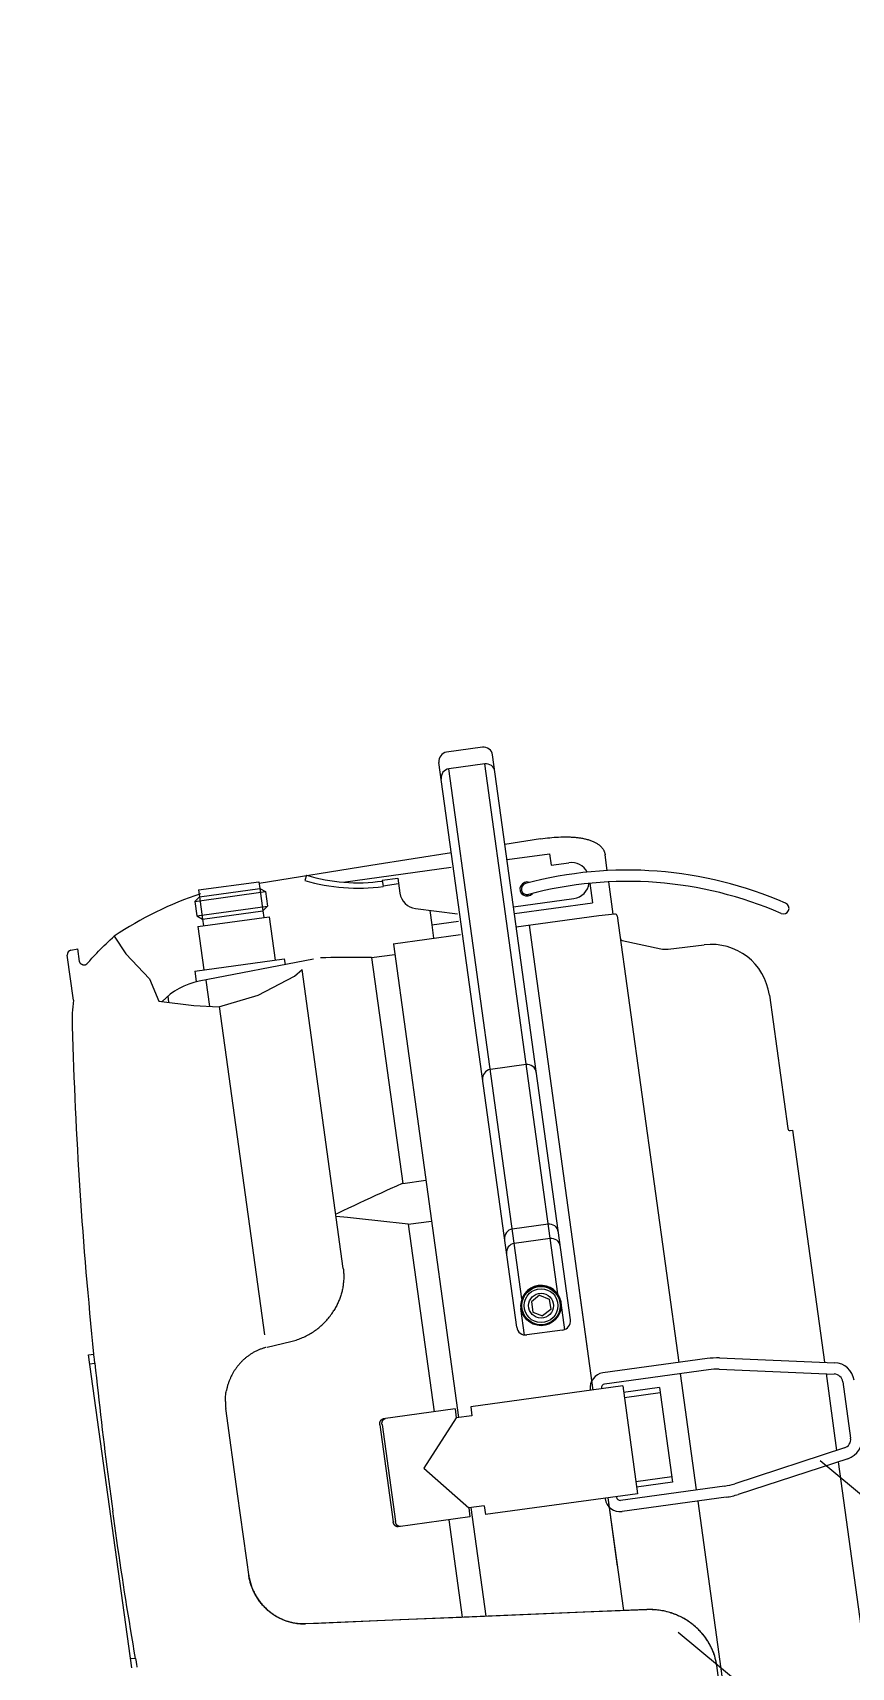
# Model space of a CAD drawing. Header units: millimetres. Extents: x -139278 to 641613, y -260926 to 217780.
# Drawn here: x 142375.7 to 142559.5, y -77442.6 to -77075.6 of the extents above; entities that cross this region are included whole.
import ezdxf

# ---------------------------------------------------------------- set-up
doc = ezdxf.new("R2010")
doc.units = ezdxf.units.MM

msp = doc.modelspace()

# ---------------------------------------------------------------- linework, layer by layer
for p, q in [((142476.687, -77236.003), (142468.655, -77237.109)), ((142496.434, -77364.557), (142478.972, -77237.735)), ((142484.385, -77366.216), (142466.923, -77239.394)), ((142477.202, -77239.741), (142469.17, -77240.847)), ((142485.556, -77359.853), (142469.17, -77240.847)), ((142493.588, -77358.747), (142477.202, -77239.741)), ((142482.209, -77261.224), (142491.738, -77259.912)), ((142491.738, -77259.912), (142492.09, -77262.471)), ((142504.74, -77263.698), (142504.254, -77260.17)), ((142445.385, -77266.292), (142469.655, -77262.95)), ((142492.09, -77262.471), (142496.106, -77261.918)), ((142412.91, -77268.051), (142426.465, -77266.184)), ((142412.91, -77268.051), (142413.117, -77269.557)), ((142413.117, -77269.557), (142426.672, -77267.691)), ((142426.465, -77266.184), (142426.672, -77267.691)), ((142426.672, -77267.691), (142427.949, -77268.42)), ((142426.672, -77267.691), (142427.364, -77272.711)), ((142437.148, -77264.75), (142436.803, -77265.912)), ((142454.191, -77265.881), (142457.706, -77265.397)), ((142454.191, -77265.881), (142454.38, -77267.248)), ((142454.357, -77267.081), (142457.871, -77266.597)), ((142457.706, -77265.397), (142458.168, -77268.757)), ((142500.834, -77266.532), (142501.436, -77270.903)), ((142506.085, -77273.469), (142505.087, -77266.218)), ((142506.085, -77273.469), (142505.087, -77266.218)), ((142412.085, -77270.604), (142427.949, -77268.42)), ((142413.117, -77269.557), (142412.085, -77270.604)), ((142412.085, -77270.604), (142412.532, -77273.848)), ((142412.532, -77273.848), (142428.396, -77271.664)), ((142413.117, -77269.557), (142413.809, -77274.577)), ((142428.396, -77271.664), (142427.364, -77272.711)), ((142427.949, -77268.42), (142428.396, -77271.664)), ((142483.667, -77271.815), (142497.212, -77269.95)), ((142483.875, -77273.321), (142501.436, -77270.903)), ((142412.532, -77273.848), (142413.809, -77274.577)), ((142412.761, -77276.256), (142428.826, -77274.044)), ((142413.809, -77274.577), (142427.364, -77272.711)), ((142413.809, -77274.577), (142414.016, -77276.083)), ((142427.364, -77272.711), (142427.571, -77274.217)), ((142428.826, -77274.044), (142430.167, -77283.784)), ((142461.679, -77272.227), (142471.095, -77273.41)), ((142464.839, -77272.624), (142465.288, -77275.879)), ((142465.288, -77275.879), (142471.321, -77275.048)), ((142484.287, -77276.332), (142502.862, -77273.774)), ((142502.865, -77273.799), (142506.414, -77273.436)), ((142506.968, -77273.871), (142520.773, -77374.132)), ((142412.761, -77276.256), (142414.102, -77285.996)), ((142456.675, -77280.134), (142471.736, -77278.06)), ((142465.288, -77275.879), (142465.702, -77278.891)), ((142487.148, -77275.938), (142501.52, -77380.312)), ((142384.848, -77292.796), (142383.458, -77282.699)), ((142384.271, -77281.566), (142385.819, -77281.269)), ((142386.214, -77284.138), (142385.819, -77281.269)), ((142451.794, -77283.227), (142457.002, -77282.51)), ((142456.681, -77280.179), (142471.322, -77386.516)), ((142508.064, -77279.391), (142516.736, -77281.26)), ((142518.408, -77281.337), (142526.51, -77280.365)), ((142412.094, -77286.272), (142432.175, -77283.507)), ((142412.094, -77286.272), (142412.416, -77288.609)), ((142438.725, -77283.618), (142413.035, -77288.537)), ((142432.175, -77283.507), (142432.352, -77284.791)), ((142445.425, -77353.048), (142436.176, -77285.876)), ((142451.794, -77283.227), (142458.774, -77333.919)), ((142414.563, -77288.281), (142415.374, -77294.175)), ((142406.005, -77291.921), (142406.191, -77293.265)), ((142541.132, -77291.65), (142545.257, -77321.607)), ((142427.803, -77367.931), (142417.657, -77294.24)), ((142486.498, -77307.258), (142478.466, -77308.364)), ((142545.81, -77322.042), (142546.332, -77321.988)), ((142546.332, -77321.988), (142553.507, -77374.093)), ((142458.774, -77333.919), (142463.982, -77333.202)), ((142460.011, -77343.092), (142465.244, -77342.371)), ((142460.011, -77343.092), (142465.813, -77385.229)), ((142491.432, -77343.091), (142483.4, -77344.197)), ((142491.875, -77346.302), (142483.842, -77347.408)), ((142498.221, -77356.359), (142501.52, -77380.312)), ((142489.538, -77359.051), (142487.689, -77360.487)), ((142489.538, -77359.051), (142491.705, -77359.934)), ((142491.705, -77359.934), (142492.025, -77362.253)), ((142486.168, -77368.017), (142485.339, -77361.992)), ((142487.689, -77360.487), (142488.008, -77362.806)), ((142488.008, -77362.806), (142490.176, -77363.689)), ((142492.025, -77362.253), (142490.176, -77363.689)), ((142495.205, -77366.772), (142494.375, -77360.748)), ((142494.703, -77366.842), (142486.67, -77367.948)), ((142388.242, -77372.427), (142389.407, -77372.246)), ((142397.919, -77442.712), (142388.242, -77372.427)), ((142388.518, -77374.435), (142389.638, -77374.261)), ((142527.137, -77373.256), (142503.75, -77376.476)), ((142529.926, -77373.122), (142555.814, -77374.188)), ((142527.483, -77375.766), (142504.096, -77378.986)), ((142521.118, -77376.642), (142524.712, -77402.745)), ((142529.822, -77375.654), (142555.71, -77376.719)), ((142553.858, -77376.643), (142556.233, -77393.896)), ((142508.193, -77379.393), (142474.058, -77384.094)), ((142500.893, -77380.245), (142500.914, -77380.396)), ((142503.403, -77379.9), (142503.424, -77380.05)), ((142508.193, -77379.393), (142511.524, -77403.589)), ((142516.425, -77379.743), (142508.393, -77380.849)), ((142516.591, -77380.948), (142508.559, -77382.054)), ((142516.425, -77379.743), (142519.355, -77401.027)), ((142557.634, -77378.467), (142559.376, -77391.119)), ((142421.696, -77403.63), (142419.057, -77384.46)), ((142470.544, -77384.577), (142454.396, -77386.801)), ((142470.544, -77384.577), (142470.82, -77386.585)), ((142474.058, -77384.094), (142474.334, -77386.102)), ((142453.642, -77388.132), (142456.642, -77409.918)), ((142454.137, -77388.064), (142457.137, -77409.85)), ((142470.82, -77386.585), (142463.513, -77397.873)), ((142474.334, -77386.102), (142470.82, -77386.585)), ((142557.996, -77393.322), (142533.359, -77401.344)), ((142558.78, -77395.731), (142534.144, -77403.754)), ((142586.338, -77424.248), (142552.506, -77396.25)), ((142556.584, -77396.446), (142563.755, -77448.526)), ((142463.513, -77397.873), (142473.599, -77406.765)), ((142519.19, -77399.823), (142511.158, -77400.929)), ((142424.336, -77422.799), (142421.696, -77403.63)), ((142511.524, -77403.589), (142477.389, -77408.289)), ((142531.077, -77401.869), (142507.69, -77405.089)), ((142519.355, -77401.027), (142511.324, -77402.133)), ((142477.113, -77406.281), (142473.599, -77406.765)), ((142473.599, -77406.765), (142473.875, -77408.773)), ((142474.101, -77406.696), (142477.463, -77431.115)), ((142474.101, -77406.697), (142477.463, -77431.115)), ((142477.113, -77406.281), (142477.389, -77408.289)), ((142504.245, -77404.591), (142504.266, -77404.742)), ((142504.851, -77404.508), (142508.338, -77429.834)), ((142504.851, -77404.508), (142506.967, -77419.877)), ((142506.755, -77404.246), (142506.776, -77404.396)), ((142531.422, -77404.379), (142508.035, -77407.599)), ((142525.058, -77405.255), (142538.328, -77501.63)), ((142473.875, -77408.773), (142457.727, -77410.997)), ((142469.145, -77409.424), (142472.161, -77431.334)), ((142469.145, -77409.426), (142472.161, -77431.334)), ((142513.584, -77429.617), (142436.928, -77432.796)), ((142547.22, -77456.776), (142520.629, -77434.77)), ((142398.768, -77440.57), (142397.643, -77440.705)), ((142539.953, -77519.439), (142529.318, -77442.202))]:
    msp.add_line(p, q)
for points in [[(142489.751, -77256.584), (142481.74, -77257.84)], [(142489.751, -77256.584), (142490.265, -77256.507), (142490.778, -77256.436), (142491.289, -77256.373), (142491.798, -77256.316), (142492.304, -77256.267), (142492.806, -77256.225), (142493.304, -77256.191), (142493.797, -77256.163), (142494.285, -77256.144), (142494.766, -77256.132), (142495.242, -77256.127), (142495.71, -77256.131), (142495.941, -77256.135), (142496.17, -77256.142), (142496.398, -77256.15), (142496.623, -77256.161), (142496.846, -77256.174), (142497.067, -77256.188), (142497.285, -77256.205), (142497.501, -77256.223), (142497.715, -77256.244), (142497.926, -77256.267), (142498.135, -77256.291), (142498.341, -77256.318), (142498.544, -77256.347), (142498.744, -77256.377), (142498.942, -77256.41), (142499.137, -77256.445), (142499.36, -77256.488), (142499.579, -77256.534), (142499.793, -77256.583), (142500.004, -77256.634), (142500.21, -77256.688), (142500.412, -77256.745), (142500.61, -77256.804), (142500.802, -77256.866), (142500.991, -77256.931), (142501.174, -77256.999), (142501.353, -77257.069), (142501.528, -77257.142), (142501.697, -77257.218), (142501.861, -77257.296), (142502.021, -77257.377), (142502.175, -77257.461), (142502.324, -77257.547), (142502.468, -77257.636), (142502.607, -77257.727), (142502.741, -77257.821), (142502.869, -77257.917), (142502.992, -77258.016), (142503.11, -77258.117), (142503.222, -77258.22), (142503.329, -77258.326), (142503.43, -77258.434), (142503.525, -77258.545), (142503.616, -77258.658), (142503.7, -77258.773), (142503.779, -77258.89), (142503.852, -77259.009), (142503.919, -77259.13), (142503.981, -77259.254), (142504.037, -77259.379), (142504.088, -77259.506), (142504.133, -77259.636), (142504.172, -77259.767), (142504.205, -77259.899), (142504.232, -77260.034), (142504.254, -77260.17)], [(142469.723, -77259.729), (142461.126, -77261.085), (142451.646, -77262.584), (142426.518, -77266.571)], [(142387.932, -77284.574), (142388.504, -77283.923), (142388.98, -77283.388), (142389.319, -77283.013), (142389.675, -77282.625), (142390.047, -77282.226), (142390.437, -77281.818), (142390.842, -77281.4), (142391.264, -77280.974), (142391.703, -77280.542), (142392.157, -77280.104), (142392.627, -77279.66), (142393.112, -77279.212), (142393.612, -77278.76), (142393.998, -77278.419)], [(142393.998, -77278.419), (142396.57, -77282.404), (142401.906, -77287.996), (142403.997, -77292.979), (142411.865, -77294.005), (142417.522, -77294.28), (142426.294, -77291.666), (142434.484, -77287.376), (142436.176, -77285.876)], [(142386.367, -77284.473), (142386.319, -77284.408), (142386.28, -77284.342), (142386.264, -77284.308), (142386.25, -77284.275), (142386.238, -77284.241), (142386.227, -77284.207), (142386.22, -77284.173), (142386.214, -77284.138)], [(142386.367, -77284.473), (142386.409, -77284.522), (142386.456, -77284.569), (142386.507, -77284.615), (142386.564, -77284.659), (142386.625, -77284.701), (142386.691, -77284.739), (142386.761, -77284.775), (142386.835, -77284.806), (142386.914, -77284.832), (142386.996, -77284.854), (142387.081, -77284.87), (142387.17, -77284.879), (142387.262, -77284.881), (142387.309, -77284.879), (142387.357, -77284.874), (142387.405, -77284.867), (142387.453, -77284.858), (142387.502, -77284.845), (142387.551, -77284.83), (142387.599, -77284.811), (142387.648, -77284.79), (142387.697, -77284.764), (142387.745, -77284.735), (142387.793, -77284.701), (142387.84, -77284.664), (142387.886, -77284.621), (142387.932, -77284.574)], [(142451.793, -77283.22), (142450.668, -77283.205), (142449.545, -77283.192), (142448.423, -77283.185), (142447.302, -77283.182), (142446.183, -77283.186), (142445.01, -77283.197), (142443.838, -77283.215), (142442.668, -77283.24), (142441.498, -77283.272), (142440.33, -77283.31)], [(142458.775, -77333.922), (142458.644, -77333.976), (142457.396, -77334.53), (142455.973, -77335.168), (142455.146, -77335.541), (142453.922, -77336.096), (142452.699, -77336.656), (142451.476, -77337.219), (142450.254, -77337.786), (142449.032, -77338.357), (142447.811, -77338.93), (142446.591, -77339.507), (142445.371, -77340.087), (142444.152, -77340.67), (142443.747, -77340.864)], [(142460.011, -77343.092), (142453.178, -77342.349), (142449.762, -77341.981), (142446.347, -77341.616), (142443.814, -77341.348)], [(142445.425, -77353.048), (142445.453, -77353.287), (142445.478, -77353.527), (142445.498, -77353.767), (142445.514, -77354.008), (142445.526, -77354.249), (142445.534, -77354.49), (142445.537, -77354.732), (142445.537, -77354.974), (142445.532, -77355.217), (142445.523, -77355.459), (142445.51, -77355.702), (142445.492, -77355.945), (142445.471, -77356.187), (142445.445, -77356.43), (142445.415, -77356.672), (142445.381, -77356.914), (142445.343, -77357.156), (142445.3, -77357.397), (142445.253, -77357.637), (142445.203, -77357.878), (142445.148, -77358.117), (142445.089, -77358.356), (142445.025, -77358.594), (142444.958, -77358.831), (142444.887, -77359.067), (142444.812, -77359.303), (142444.732, -77359.537), (142444.649, -77359.77), (142444.561, -77360.002), (142444.47, -77360.232), (142444.375, -77360.462), (142444.275, -77360.69), (142444.172, -77360.916), (142444.065, -77361.141), (142443.954, -77361.364), (142443.84, -77361.586), (142443.721, -77361.806), (142443.599, -77362.024), (142443.473, -77362.24), (142443.344, -77362.454)], [(142433.67, -77369.42), (142433.968, -77369.346), (142434.265, -77369.266), (142434.559, -77369.181), (142434.853, -77369.089), (142435.144, -77368.993), (142435.433, -77368.89), (142435.721, -77368.782), (142436.006, -77368.668), (142436.289, -77368.548), (142436.569, -77368.423), (142436.847, -77368.293), (142437.122, -77368.157), (142437.395, -77368.016), (142437.665, -77367.87), (142437.932, -77367.718), (142438.195, -77367.561), (142438.456, -77367.399), (142438.713, -77367.232), (142438.967, -77367.061), (142439.217, -77366.884), (142439.464, -77366.702), (142439.707, -77366.516), (142439.946, -77366.325), (142440.181, -77366.13), (142440.413, -77365.93), (142440.64, -77365.725), (142440.863, -77365.516), (142441.082, -77365.303), (142441.296, -77365.086), (142441.506, -77364.865), (142441.712, -77364.64), (142441.913, -77364.411), (142442.109, -77364.179), (142442.3, -77363.942), (142442.487, -77363.703), (142442.668, -77363.459), (142442.845, -77363.213), (142443.016, -77362.963), (142443.183, -77362.71), (142443.344, -77362.454)], [(142428.11, -77370.743), (142427.942, -77370.788), (142427.774, -77370.836), (142427.608, -77370.886), (142427.442, -77370.938), (142427.277, -77370.993), (142427.113, -77371.051), (142426.95, -77371.11), (142426.787, -77371.173), (142426.626, -77371.237), (142426.465, -77371.304), (142426.306, -77371.374), (142426.147, -77371.445), (142425.99, -77371.519), (142425.834, -77371.595), (142425.679, -77371.674), (142425.525, -77371.755), (142425.372, -77371.838), (142425.221, -77371.923), (142425.07, -77372.01), (142424.921, -77372.1), (142424.774, -77372.191), (142424.628, -77372.285), (142424.483, -77372.381), (142424.339, -77372.479), (142424.197, -77372.579), (142424.056, -77372.681), (142423.917, -77372.785), (142423.779, -77372.891), (142423.643, -77372.999), (142423.508, -77373.109), (142423.375, -77373.221), (142423.244, -77373.335), (142423.114, -77373.45), (142422.986, -77373.568), (142422.859, -77373.687), (142422.734, -77373.808), (142422.611, -77373.93), (142422.49, -77374.055), (142422.37, -77374.181), (142422.252, -77374.309), (142422.136, -77374.438), (142422.022, -77374.569), (142421.909, -77374.702), (142421.798, -77374.836), (142421.69, -77374.972), (142421.583, -77375.109), (142421.478, -77375.248), (142421.374, -77375.388), (142421.273, -77375.529), (142421.174, -77375.672), (142421.077, -77375.817), (142420.981, -77375.962), (142420.888, -77376.109), (142420.797, -77376.258), (142420.708, -77376.407), (142420.62, -77376.558), (142420.535, -77376.71), (142420.452, -77376.863), (142420.371, -77377.017), (142420.292, -77377.172), (142420.216, -77377.328), (142420.141, -77377.485), (142420.068, -77377.644), (142419.998, -77377.803), (142419.93, -77377.963), (142419.864, -77378.124), (142419.8, -77378.286), (142419.739, -77378.449), (142419.679, -77378.613), (142419.622, -77378.777), (142419.567, -77378.942), (142419.514, -77379.108), (142419.464, -77379.275), (142419.416, -77379.442), (142419.37, -77379.61), (142419.327, -77379.778), (142419.285, -77379.947), (142419.246, -77380.117), (142419.21, -77380.287), (142419.176, -77380.457)], [(142428.367, -77370.679), (142433.67, -77369.42)], [(142389.638, -77374.261), (142389.556, -77373.489), (142389.483, -77372.835), (142389.439, -77372.465), (142389.418, -77372.301), (142389.409, -77372.252), (142389.407, -77372.246)], [(142389.637, -77374.261), (142389.812, -77375.926), (142389.99, -77377.59), (142390.17, -77379.254), (142390.353, -77380.917), (142390.539, -77382.581), (142390.727, -77384.244), (142390.919, -77385.906), (142391.113, -77387.569), (142391.309, -77389.231), (142391.509, -77390.893), (142391.711, -77392.554), (142391.916, -77394.215), (142392.124, -77395.876), (142392.334, -77397.536), (142392.548, -77399.196), (142392.764, -77400.856), (142392.982, -77402.515), (142393.204, -77404.174), (142393.428, -77405.833), (142393.655, -77407.491)], [(142418.945, -77382.869), (142418.946, -77382.627), (142418.953, -77382.385), (142418.964, -77382.144), (142418.98, -77381.902), (142419.001, -77381.66), (142419.027, -77381.419), (142419.057, -77381.178), (142419.092, -77380.937), (142419.131, -77380.697), (142419.176, -77380.457)], [(142418.945, -77382.869), (142418.947, -77383.028), (142418.95, -77383.188), (142418.956, -77383.348), (142418.964, -77383.507), (142418.974, -77383.666), (142418.987, -77383.826), (142419.001, -77383.985), (142419.018, -77384.143), (142419.036, -77384.302), (142419.057, -77384.46)], [(142453.642, -77388.132), (142453.635, -77388.073), (142453.63, -77388.014), (142453.628, -77387.954), (142453.627, -77387.895), (142453.629, -77387.836), (142453.634, -77387.777), (142453.64, -77387.719), (142453.649, -77387.662), (142453.66, -77387.605), (142453.673, -77387.549), (142453.688, -77387.495), (142453.705, -77387.442), (142453.724, -77387.39), (142453.746, -77387.339), (142453.769, -77387.29), (142453.794, -77387.243), (142453.821, -77387.198), (142453.85, -77387.155), (142453.881, -77387.113), (142453.913, -77387.074), (142453.947, -77387.037), (142453.982, -77387.003), (142454.019, -77386.971), (142454.057, -77386.941), (142454.096, -77386.914), (142454.136, -77386.889), (142454.177, -77386.868), (142454.22, -77386.849), (142454.263, -77386.832), (142454.307, -77386.819), (142454.351, -77386.808), (142454.396, -77386.801)], [(142454.137, -77388.064), (142454.13, -77388.005), (142454.126, -77387.945), (142454.123, -77387.886), (142454.123, -77387.827), (142454.125, -77387.767), (142454.129, -77387.709), (142454.135, -77387.651), (142454.144, -77387.593), (142454.155, -77387.537), (142454.168, -77387.481), (142454.183, -77387.427), (142454.2, -77387.373), (142454.22, -77387.321), (142454.241, -77387.271), (142454.264, -77387.222), (142454.289, -77387.175), (142454.317, -77387.13), (142454.345, -77387.086), (142454.376, -77387.045), (142454.408, -77387.006), (142454.442, -77386.969), (142454.477, -77386.935), (142454.514, -77386.902), (142454.552, -77386.873), (142454.591, -77386.846), (142454.631, -77386.821), (142454.673, -77386.799), (142454.715, -77386.78), (142454.758, -77386.764), (142454.802, -77386.751), (142454.846, -77386.74), (142454.891, -77386.733)], [(142398.768, -77440.57), (142398.486, -77438.92), (142398.207, -77437.27), (142397.931, -77435.619), (142397.658, -77433.968), (142397.387, -77432.316), (142397.119, -77430.664), (142396.854, -77429.011), (142396.591, -77427.358), (142396.332, -77425.705), (142396.075, -77424.051), (142395.82, -77422.397), (142395.569, -77420.742), (142395.32, -77419.087), (142395.074, -77417.432), (142394.831, -77415.776), (142394.59, -77414.12), (142394.352, -77412.463), (142394.117, -77410.806), (142393.885, -77409.149), (142393.655, -77407.491)], [(142457.727, -77410.997), (142457.682, -77411.001), (142457.637, -77411.003), (142457.591, -77411.002), (142457.545, -77410.998), (142457.499, -77410.991), (142457.453, -77410.981), (142457.408, -77410.969), (142457.363, -77410.953), (142457.318, -77410.935), (142457.274, -77410.914), (142457.231, -77410.89), (142457.189, -77410.864), (142457.147, -77410.835), (142457.106, -77410.803), (142457.067, -77410.769), (142457.029, -77410.733), (142456.992, -77410.695), (142456.956, -77410.654), (142456.922, -77410.611), (142456.889, -77410.566), (142456.858, -77410.52), (142456.829, -77410.471), (142456.801, -77410.421), (142456.775, -77410.37), (142456.752, -77410.317), (142456.73, -77410.263), (142456.71, -77410.207), (142456.692, -77410.151), (142456.676, -77410.094), (142456.663, -77410.036), (142456.651, -77409.977), (142456.642, -77409.918)], [(142458.223, -77410.928), (142458.177, -77410.933), (142458.132, -77410.935), (142458.086, -77410.934), (142458.04, -77410.93), (142457.994, -77410.923), (142457.949, -77410.913), (142457.903, -77410.901), (142457.858, -77410.885), (142457.814, -77410.867), (142457.77, -77410.846), (142457.726, -77410.822), (142457.684, -77410.796), (142457.642, -77410.767), (142457.602, -77410.735), (142457.562, -77410.701), (142457.524, -77410.665), (142457.487, -77410.626), (142457.451, -77410.586), (142457.417, -77410.543), (142457.384, -77410.498), (142457.353, -77410.452), (142457.324, -77410.403), (142457.296, -77410.353), (142457.271, -77410.302), (142457.247, -77410.249), (142457.225, -77410.194), (142457.205, -77410.139), (142457.187, -77410.083), (142457.171, -77410.026), (142457.158, -77409.968), (142457.146, -77409.909), (142457.137, -77409.85)], [(142436.923, -77432.82), (142436.706, -77432.826), (142436.488, -77432.829), (142436.271, -77432.827), (142436.054, -77432.822), (142435.837, -77432.812), (142435.62, -77432.798), (142435.404, -77432.78), (142435.188, -77432.758), (142434.973, -77432.732), (142434.758, -77432.702), (142434.544, -77432.668), (142434.33, -77432.631), (142434.118, -77432.589), (142433.906, -77432.543), (142433.695, -77432.493), (142433.485, -77432.44), (142433.275, -77432.383), (142433.067, -77432.321), (142432.861, -77432.257), (142432.655, -77432.188), (142432.451, -77432.116), (142432.247, -77432.04), (142432.046, -77431.96), (142431.846, -77431.877), (142431.647, -77431.79), (142431.45, -77431.7), (142431.254, -77431.607), (142431.06, -77431.509), (142430.868, -77431.409), (142430.678, -77431.305), (142430.489, -77431.198), (142430.303, -77431.088), (142430.118, -77430.974), (142429.935, -77430.857), (142429.755, -77430.737), (142429.576, -77430.614), (142429.4, -77430.488), (142429.225, -77430.36), (142429.053, -77430.228), (142428.883, -77430.093), (142428.697, -77429.94), (142428.514, -77429.783), (142428.334, -77429.623), (142428.157, -77429.459), (142427.982, -77429.292), (142427.811, -77429.122), (142427.643, -77428.949), (142427.478, -77428.773), (142427.317, -77428.593), (142427.158, -77428.411), (142427.003, -77428.225), (142426.852, -77428.037), (142426.704, -77427.846), (142426.559, -77427.652), (142426.418, -77427.456), (142426.281, -77427.257), (142426.148, -77427.055), (142426.018, -77426.851), (142425.892, -77426.644), (142425.77, -77426.436), (142425.651, -77426.225), (142425.537, -77426.012), (142425.427, -77425.796), (142425.321, -77425.579), (142425.219, -77425.36), (142425.121, -77425.139), (142425.027, -77424.917), (142424.938, -77424.692), (142424.853, -77424.466), (142424.772, -77424.239), (142424.696, -77424.01), (142424.624, -77423.78), (142424.556, -77423.549), (142424.493, -77423.317), (142424.435, -77423.083), (142424.381, -77422.849), (142424.332, -77422.613), (142424.287, -77422.377), (142424.248, -77422.141), (142424.213, -77421.903)], [(142424.213, -77421.903), (142424.254, -77422.183), (142424.303, -77422.463), (142424.358, -77422.741), (142424.42, -77423.019), (142424.488, -77423.296), (142424.563, -77423.572), (142424.645, -77423.846), (142424.732, -77424.119), (142424.826, -77424.39), (142424.927, -77424.659), (142425.033, -77424.926), (142425.146, -77425.191), (142425.265, -77425.454), (142425.39, -77425.714), (142425.521, -77425.971), (142425.658, -77426.226), (142425.801, -77426.478), (142425.95, -77426.727), (142426.104, -77426.972), (142426.263, -77427.214), (142426.429, -77427.453), (142426.599, -77427.688), (142426.775, -77427.919), (142426.956, -77428.147), (142427.142, -77428.37), (142427.333, -77428.589), (142427.529, -77428.803), (142427.729, -77429.014), (142427.934, -77429.219), (142428.144, -77429.42), (142428.358, -77429.616), (142428.576, -77429.807), (142428.798, -77429.994), (142429.024, -77430.175), (142429.255, -77430.35), (142429.488, -77430.521), (142429.726, -77430.685), (142429.966, -77430.845), (142430.21, -77430.998), (142430.458, -77431.146), (142430.708, -77431.288), (142430.961, -77431.424), (142431.216, -77431.554), (142431.474, -77431.678), (142431.735, -77431.796), (142431.998, -77431.908), (142432.263, -77432.013), (142432.53, -77432.112), (142432.798, -77432.205), (142433.068, -77432.291), (142433.34, -77432.37), (142433.613, -77432.443), (142433.887, -77432.51), (142434.162, -77432.569), (142434.438, -77432.623), (142434.714, -77432.669), (142434.991, -77432.708), (142435.268, -77432.741), (142435.545, -77432.767), (142435.823, -77432.787), (142436.1, -77432.799), (142436.376, -77432.805), (142436.653, -77432.804), (142436.928, -77432.796)], [(142513.58, -77429.641), (142499.722, -77430.22), (142485.864, -77430.798), (142472.006, -77431.373), (142458.149, -77431.946), (142439.872, -77432.699), (142436.925, -77432.82)], [(142529.318, -77442.202), (142529.284, -77441.966), (142529.245, -77441.731), (142529.202, -77441.497), (142529.155, -77441.263), (142529.104, -77441.03), (142529.049, -77440.797), (142528.99, -77440.565), (142528.926, -77440.334), (142528.859, -77440.104), (142528.787, -77439.875), (142528.711, -77439.647), (142528.632, -77439.42), (142528.548, -77439.194), (142528.46, -77438.969), (142528.368, -77438.746), (142528.273, -77438.524), (142528.173, -77438.303), (142528.07, -77438.084), (142527.962, -77437.866), (142527.851, -77437.65), (142527.736, -77437.436), (142527.617, -77437.224), (142527.494, -77437.013), (142527.368, -77436.804), (142527.238, -77436.597), (142527.104, -77436.392), (142526.967, -77436.189), (142526.826, -77435.988), (142526.682, -77435.789), (142526.534, -77435.593), (142526.382, -77435.399), (142526.228, -77435.207), (142526.069, -77435.018), (142525.908, -77434.831), (142525.743, -77434.646), (142525.575, -77434.465), (142525.403, -77434.285), (142525.229, -77434.109), (142525.051, -77433.935), (142524.871, -77433.764), (142524.646, -77433.559), (142524.418, -77433.359), (142524.185, -77433.163), (142523.947, -77432.971), (142523.706, -77432.785), (142523.461, -77432.602), (142523.212, -77432.425), (142522.959, -77432.252), (142522.702, -77432.085), (142522.442, -77431.922), (142522.179, -77431.765), (142521.912, -77431.612), (142521.642, -77431.465), (142521.369, -77431.323), (142521.093, -77431.186), (142520.814, -77431.055), (142520.532, -77430.929), (142520.248, -77430.809), (142519.961, -77430.694), (142519.671, -77430.585), (142519.38, -77430.482), (142519.086, -77430.384), (142518.791, -77430.292), (142518.493, -77430.206), (142518.194, -77430.126), (142517.893, -77430.051), (142517.59, -77429.983), (142517.287, -77429.92), (142516.982, -77429.864), (142516.675, -77429.813), (142516.368, -77429.769), (142516.06, -77429.73), (142515.751, -77429.698), (142515.442, -77429.671), (142515.132, -77429.651), (142514.822, -77429.637), (142514.511, -77429.628), (142514.2, -77429.626), (142513.89, -77429.63), (142513.58, -77429.641)], [(142529.318, -77442.202), (142529.294, -77442.036), (142529.269, -77441.871), (142529.241, -77441.707), (142529.211, -77441.542), (142529.179, -77441.378), (142529.145, -77441.214), (142529.109, -77441.051), (142529.071, -77440.888), (142529.031, -77440.725), (142528.989, -77440.563), (142528.945, -77440.401), (142528.899, -77440.24), (142528.851, -77440.079), (142528.801, -77439.919), (142528.749, -77439.759), (142528.695, -77439.599), (142528.64, -77439.441), (142528.582, -77439.283), (142528.522, -77439.125), (142528.461, -77438.968), (142528.397, -77438.812), (142528.332, -77438.657), (142528.264, -77438.502), (142528.195, -77438.348), (142528.051, -77438.042), (142527.899, -77437.739), (142527.74, -77437.44), (142527.574, -77437.144), (142527.4, -77436.852), (142527.219, -77436.563), (142527.032, -77436.279), (142526.837, -77435.998), (142526.636, -77435.722), (142526.428, -77435.451), (142526.213, -77435.183), (142525.992, -77434.921), (142525.764, -77434.664), (142525.531, -77434.411), (142525.291, -77434.164), (142525.045, -77433.922), (142524.794, -77433.686), (142524.537, -77433.455), (142524.274, -77433.229), (142524.006, -77433.01), (142523.733, -77432.796), (142523.455, -77432.589), (142523.171, -77432.388), (142522.883, -77432.193), (142522.591, -77432.004), (142522.294, -77431.822), (142521.992, -77431.646), (142521.687, -77431.478), (142521.377, -77431.316), (142521.064, -77431.16), (142520.747, -77431.012), (142520.427, -77430.871), (142520.103, -77430.737), (142519.777, -77430.61), (142519.447, -77430.49), (142519.115, -77430.378), (142518.78, -77430.273), (142518.443, -77430.176), (142518.104, -77430.086), (142517.763, -77430.004), (142517.42, -77429.929), (142517.075, -77429.862), (142516.729, -77429.802), (142516.382, -77429.75), (142516.034, -77429.706), (142515.685, -77429.67), (142515.335, -77429.642), (142514.985, -77429.621), (142514.635, -77429.608), (142514.284, -77429.603), (142513.934, -77429.606), (142513.584, -77429.617)], [(142398.768, -77440.57), (142398.897, -77441.335), (142399.004, -77441.984), (142399.062, -77442.353), (142399.086, -77442.516), (142399.091, -77442.566), (142399.09, -77442.572)]]:
    msp.add_lwpolyline(points)
for centre, radius in [((145362.127, -80628.968), 4048.5), ((145362.127, -80628.968), 4030.5), ((142489.857, -77361.37), 4.51), ((142489.857, -77361.37), 4.308), ((142489.857, -77361.37), 3.801), ((142489.857, -77361.37), 2.787), ((142489.857, -77361.37), 2.787)]:
    msp.add_circle(centre, radius)
for centre, radius, start, end in [((145362.127, -80628.968), 4152.5, 115, 134.683215), ((145362.127, -80628.968), 4095, 115, 134.643364), ((145362.127, -80628.968), 4087.5, 115, 134.638084), ((142468.931, -77239.117), 2.027, 97.83983, 187.83983), ((142476.964, -77238.011), 2.027, 7.83983, 97.83983), ((142469.446, -77242.855), 2.027, 97.83983, 187.83983), ((142477.479, -77241.749), 2.027, 7.83983, 97.83983), ((142509.271, -77352.264), 88.679, 66.39386, 104.97166), ((142496.659, -77265.934), 4.054, 27.77857, 97.83983), ((142448.684, -77225.884), 41.753, 253.46735, 277.83983), ((142448.684, -77225.884), 40.542, 253.46735, 277.83983), ((142486.688, -77267.818), 1.571, 68.41902, 320.91545), ((142486.688, -77267.818), 1.267, 104.97166, 284.97166), ((142509.271, -77352.264), 86.146, 66.39386, 104.97166), ((142496.659, -77265.934), 4.054, 277.83983, 351.27814), ((142438.72, -77344.877), 80.105, 108.43979, 123.93855), ((142462.185, -77268.204), 4.054, 187.83983, 262.83983), ((142544.275, -77272.166), 1.267, 246.39386, 66.39386), ((142506.466, -77273.94), 0.507, 7.83983, 95.83983), ((142508.171, -77278.896), 0.507, 187.83983, 257.83983), ((142384.462, -77282.561), 1.014, 100.83983, 187.83983), ((142517.804, -77276.306), 5.068, 257.83983, 276.83983), ((142528.079, -77293.448), 13.176, 7.83983, 96.83983), ((142415.894, -77303.469), 15.203, 100.83983, 136.91106), ((142419.994, -77297.607), 35.474, 172.20578, 181.66146), ((143397.653, -77269.249), 1013.544, 181.66144, 185.832959), ((142478.742, -77310.372), 2.027, 97.83983, 187.83983), ((142486.775, -77309.266), 2.027, 7.83983, 97.83983), ((142545.759, -77321.538), 0.507, 187.83983, 275.83983), ((142483.676, -77346.205), 2.027, 97.83983, 187.83983), ((142491.709, -77345.099), 2.027, 7.83983, 97.83983), ((142484.119, -77349.417), 2.027, 97.83983, 187.83983), ((142492.151, -77348.311), 2.027, 7.83983, 97.83983), ((142489.857, -77361.37), 4.561, 7.83983, 187.83983), ((142486.394, -77365.939), 2.027, 187.83983, 277.83983), ((142494.426, -77364.833), 2.027, 277.83983, 7.83983), ((142529.28, -77388.817), 15.708, 87.64242, 97.83983), ((142555.626, -77378.744), 4.561, 7.83983, 87.64242), ((142504.206, -77379.789), 3.344, 97.83983, 187.83983), ((142529.28, -77388.817), 13.175, 87.64242, 97.83983), ((142555.626, -77378.744), 2.027, 7.83983, 87.64242), ((142504.206, -77379.789), 0.811, 97.83983, 187.83983), ((142557.368, -77391.395), 2.027, 288.03725, 7.83983), ((142557.368, -77391.395), 4.561, 288.03725, 7.83983), ((142529.28, -77388.817), 13.175, 277.83983, 288.03725), ((142529.28, -77388.817), 15.708, 277.83983, 288.03725), ((142507.579, -77404.286), 3.344, 187.83983, 277.83983), ((142507.579, -77404.286), 0.811, 187.83983, 277.83983)]:
    msp.add_arc(centre, radius, start, end)
at = {"ltscale": 4}
msp.add_arc((145362.127, -80628.968), 4136.576, 121.100704, 138.899296, dxfattribs=at)

doc.saveas('drawing.dxf')
